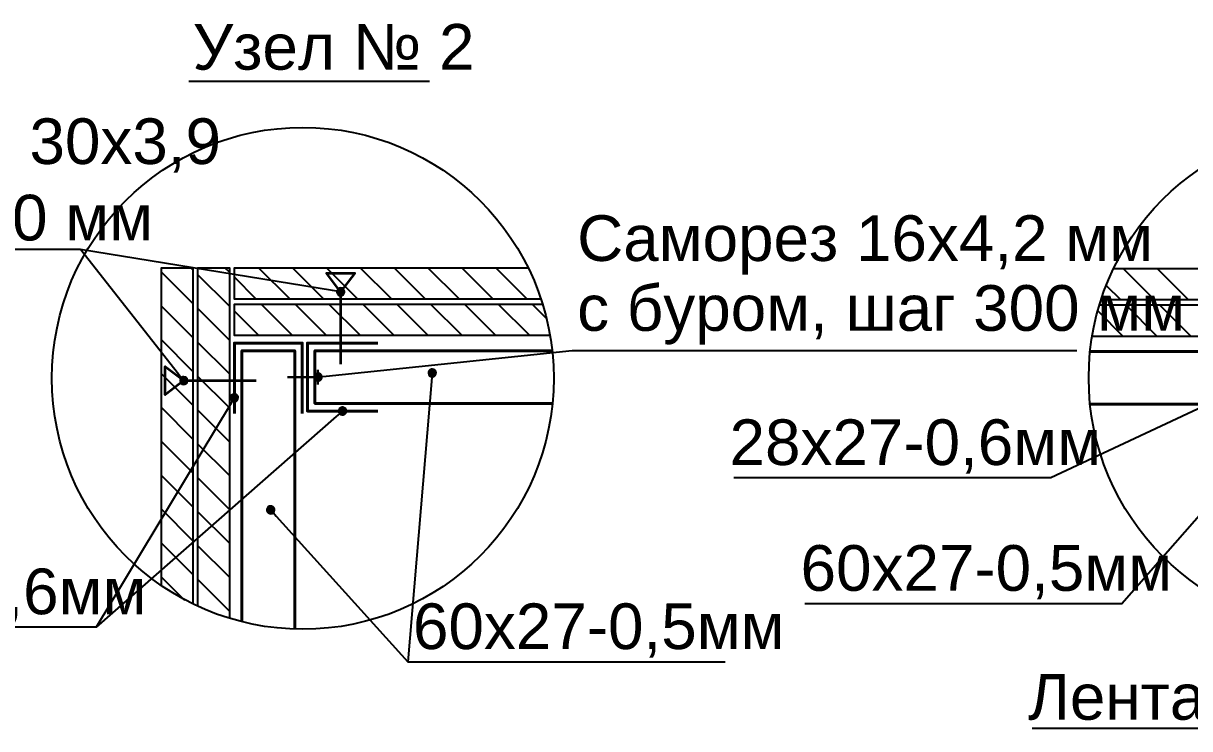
# Model space of a CAD drawing. Header units: millimetres. Extents: x 0 to 146, y 0 to 23.
# Drawn here: x 81.825 to 85.656, y 9.093 to 11.41 of the extents above; entities that cross this region are included whole.
import ezdxf

# ---------------------------------------------------------------- set-up
doc = ezdxf.new("R2010")
doc.units = ezdxf.units.MM
doc.layers.add('PDF _0', color=7, linetype='Continuous')
doc.layers.add('PDF _Текст', color=7, linetype='Continuous')
doc.styles.add('PDF GOST Common-Identity-H', font='arial.ttf')

msp = doc.modelspace()

# ---------------------------------------------------------------- linework, layer by layer
at = {"layer": 'PDF _0', "lineweight": 25}
for points in [[(83.1594, 11.2184), (82.3683, 11.2184)], [(82.8538, 10.5302), (82.8402, 10.5324), (82.0126, 10.6673), (81.985, 10.6673), (79.9276, 10.6673)], [(82.3439, 10.2472), (82.3353, 10.258), (82.0126, 10.6673)], [(82.2789, 9.563), (82.2789, 10.6073), (82.3822, 10.6073), (82.3822, 9.503)], [(82.3822, 10.4893), (82.2789, 10.5926)], [(82.3822, 10.6006), (82.3755, 10.6073)], [(82.3987, 9.4952), (82.3987, 10.6073), (82.5019, 10.6073), (82.5019, 9.4559)], [(82.5019, 10.4808), (82.3987, 10.5841)], [(82.5019, 10.5921), (82.4867, 10.6073)], [(83.5252, 10.504), (82.5184, 10.504), (82.5184, 10.6073), (83.4829, 10.6073)], [(82.59, 10.504), (82.5184, 10.5756)], [(82.7012, 10.504), (82.598, 10.6073)], [(82.8125, 10.504), (82.7092, 10.6073)], [(82.9237, 10.504), (82.8205, 10.6073)], [(83.035, 10.504), (82.9317, 10.6073)], [(83.1462, 10.504), (83.043, 10.6073)], [(83.2575, 10.504), (83.1542, 10.6073)], [(83.3687, 10.504), (83.2655, 10.6073)], [(83.48, 10.504), (83.3767, 10.6073)], [(85.4062, 10.6045), (86.3202, 10.6045), (86.3202, 10.5013), (85.3648, 10.5013)], [(85.5406, 10.5013), (85.4374, 10.6045)], [(85.6519, 10.5013), (85.5486, 10.6045)], [(85.4294, 10.5013), (85.3838, 10.5469)], [(82.3822, 10.3781), (82.2789, 10.4813)], [(82.5019, 10.3696), (82.3987, 10.4728)], [(83.5553, 10.3843), (82.5184, 10.3843), (82.5184, 10.4875), (83.5305, 10.4875)], [(82.5985, 10.3843), (82.5184, 10.4643)], [(82.7097, 10.3843), (82.6065, 10.4875)], [(82.821, 10.3843), (82.7177, 10.4875)], [(82.9322, 10.3843), (82.829, 10.4875)], [(83.0435, 10.3843), (82.9402, 10.4875)], [(83.1547, 10.3843), (83.0515, 10.4875)], [(83.266, 10.3843), (83.1627, 10.4875)], [(83.3772, 10.3843), (83.274, 10.4875)], [(83.4885, 10.3843), (83.3852, 10.4875)], [(83.5459, 10.4381), (83.4965, 10.4875)], [(85.3596, 10.4848), (86.3202, 10.4848), (86.3202, 10.3815), (85.3355, 10.3815)], [(85.4379, 10.3815), (85.3561, 10.4633)], [(85.5491, 10.3815), (85.4459, 10.4848)], [(85.6604, 10.3815), (85.5571, 10.4848)], [(82.3822, 10.2668), (82.2789, 10.3701)], [(82.5019, 10.2583), (82.3987, 10.3616)], [(82.8065, 10.2495), (82.8202, 10.2509), (83.6275, 10.3351), (83.6551, 10.3351), (85.2848, 10.3351)], [(82.3822, 10.1556), (82.2789, 10.2588)], [(82.5019, 10.1471), (82.3987, 10.2503)], [(82.3822, 10.0443), (82.2789, 10.1476)], [(82.5019, 10.0358), (82.3987, 10.1391)], [(82.3822, 9.9331), (82.2789, 10.0363)], [(82.5019, 9.9246), (82.3987, 10.0278)], [(82.3822, 9.8218), (82.2789, 9.9251)], [(82.5019, 9.8133), (82.3987, 9.9166)], [(82.3822, 9.7106), (82.2789, 9.8138)], [(82.5019, 9.7021), (82.3987, 9.8053)], [(82.3822, 9.5993), (82.2789, 9.7026)], [(82.5019, 9.5908), (82.3987, 9.6941)], [(82.3557, 9.5146), (82.2789, 9.5913)], [(82.5019, 9.4796), (82.3987, 9.5828)]]:
    msp.add_lwpolyline(points, dxfattribs=at)
at = {"layer": 'PDF _0', "lineweight": 35}
for points in [[(82.8674, 10.528), (82.8208, 10.5894), (82.914, 10.5894), (82.8674, 10.528), (82.8674, 10.2906)], [(82.3524, 10.2364), (82.291, 10.1898), (82.291, 10.283), (82.3524, 10.2364), (82.5897, 10.2364)]]:
    msp.add_lwpolyline(points, dxfattribs=at)
at = {"layer": 'PDF _0', "lineweight": 0}
for points in [[(82.8554, 10.5347), (82.8538, 10.5302), (82.8674, 10.528)], [(82.8584, 10.5384), (82.8554, 10.5347), (82.8674, 10.528)], [(82.8625, 10.5408), (82.8584, 10.5384), (82.8674, 10.528)], [(82.8672, 10.5417), (82.8625, 10.5408), (82.8674, 10.528)], [(82.872, 10.5409), (82.8672, 10.5417), (82.8674, 10.528)], [(82.8761, 10.5386), (82.872, 10.5409), (82.8674, 10.528)], [(82.8792, 10.535), (82.8761, 10.5386), (82.8674, 10.528)], [(82.8809, 10.5305), (82.8792, 10.535), (82.8674, 10.528)], [(82.8538, 10.5302), (82.8539, 10.5254), (82.8674, 10.528)], [(82.8539, 10.5254), (82.8556, 10.5209), (82.8674, 10.528)], [(82.8556, 10.5209), (82.8587, 10.5173), (82.8674, 10.528)], [(82.8587, 10.5173), (82.8629, 10.515), (82.8674, 10.528)], [(82.8629, 10.515), (82.8676, 10.5142), (82.8674, 10.528)], [(82.881, 10.5257), (82.8809, 10.5305), (82.8674, 10.528)], [(82.8676, 10.5142), (82.8723, 10.5151), (82.8674, 10.528)], [(82.8723, 10.5151), (82.8764, 10.5175), (82.8674, 10.528)], [(82.8764, 10.5175), (82.8794, 10.5212), (82.8674, 10.528)], [(82.8794, 10.5212), (82.881, 10.5257), (82.8674, 10.528)], [(82.3389, 10.2392), (82.3388, 10.2344), (82.3524, 10.2364)], [(82.3388, 10.2344), (82.3403, 10.2299), (82.3524, 10.2364)], [(82.3407, 10.2436), (82.3389, 10.2392), (82.3524, 10.2364)], [(82.3403, 10.2299), (82.3432, 10.2261), (82.3524, 10.2364)], [(82.3439, 10.2472), (82.3407, 10.2436), (82.3524, 10.2364)], [(82.3432, 10.2261), (82.3473, 10.2236), (82.3524, 10.2364)], [(82.3481, 10.2495), (82.3439, 10.2472), (82.3524, 10.2364)], [(82.3473, 10.2236), (82.352, 10.2226), (82.3524, 10.2364)], [(82.3528, 10.2502), (82.3481, 10.2495), (82.3524, 10.2364)], [(82.352, 10.2226), (82.3567, 10.2233), (82.3524, 10.2364)], [(82.3575, 10.2492), (82.3528, 10.2502), (82.3524, 10.2364)], [(82.3615, 10.2467), (82.3575, 10.2492), (82.3524, 10.2364)], [(82.3645, 10.2429), (82.3615, 10.2467), (82.3524, 10.2364)], [(82.366, 10.2384), (82.3645, 10.2429), (82.3524, 10.2364)], [(82.3659, 10.2336), (82.366, 10.2384), (82.3524, 10.2364)], [(82.3567, 10.2233), (82.3609, 10.2256), (82.3524, 10.2364)], [(82.3609, 10.2256), (82.3641, 10.2292), (82.3524, 10.2364)], [(82.3641, 10.2292), (82.3659, 10.2336), (82.3524, 10.2364)], [(82.7794, 10.2514), (82.7791, 10.2466), (82.7928, 10.248)], [(82.7791, 10.2466), (82.7804, 10.242), (82.7928, 10.248)], [(82.7814, 10.2557), (82.7794, 10.2514), (82.7928, 10.248)], [(82.7804, 10.242), (82.7832, 10.2381), (82.7928, 10.248)], [(82.7847, 10.2592), (82.7814, 10.2557), (82.7928, 10.248)], [(82.7832, 10.2381), (82.7872, 10.2355), (82.7928, 10.248)], [(82.789, 10.2613), (82.7847, 10.2592), (82.7928, 10.248)], [(82.7872, 10.2355), (82.7918, 10.2343), (82.7928, 10.248)], [(82.7938, 10.2618), (82.789, 10.2613), (82.7928, 10.248)], [(82.7918, 10.2343), (82.7966, 10.2348), (82.7928, 10.248)], [(82.7984, 10.2606), (82.7938, 10.2618), (82.7928, 10.248)], [(82.8024, 10.2579), (82.7984, 10.2606), (82.7928, 10.248)], [(82.8052, 10.254), (82.8024, 10.2579), (82.7928, 10.248)], [(82.8065, 10.2495), (82.8052, 10.254), (82.7928, 10.248)], [(82.8062, 10.2447), (82.8065, 10.2495), (82.7928, 10.248)], [(82.7966, 10.2348), (82.8009, 10.2369), (82.7928, 10.248)], [(82.8009, 10.2369), (82.8042, 10.2403), (82.7928, 10.248)], [(82.8042, 10.2403), (82.8062, 10.2447), (82.7928, 10.248)]]:
    msp.add_lwpolyline(points, close=True, dxfattribs=at)
at = {"layer": 'PDF _0', "color": 1, "lineweight": 40}
for points in [[(82.7414, 10.1283), (82.7414, 10.3595), (82.5184, 10.3595), (82.5184, 10.1283)], [(82.9892, 10.3595), (82.758, 10.3595), (82.758, 10.1365), (82.9892, 10.1365)]]:
    msp.add_lwpolyline(points, dxfattribs=at)
at = {"layer": 'PDF _0', "color": 1, "lineweight": 25}
for points in [[(86.127, 10.3509), (86.1145, 10.3451), (85.2002, 9.9168), (85.1726, 9.9168), (84.1582, 9.9168)], [(82.5113, 10.1685), (82.5042, 10.1567), (82.0647, 9.4268), (82.0371, 9.4268), (81.0227, 9.4268)], [(82.8632, 10.1274), (82.8529, 10.1184), (82.0647, 9.4268)]]:
    msp.add_lwpolyline(points, dxfattribs=at)
at = {"layer": 'PDF _0', "color": 5, "lineweight": 40}
for points in [[(82.7167, 9.4202), (82.7167, 10.3347), (82.5432, 10.3347), (82.5432, 9.4444)], [(83.5623, 10.3347), (82.7827, 10.3347), (82.7827, 10.1613), (83.5632, 10.1613)], [(85.3288, 10.1586), (86.2955, 10.1586), (86.2955, 10.332), (85.3288, 10.332)]]:
    msp.add_lwpolyline(points, dxfattribs=at)
at = {"layer": 'PDF _0', "lineweight": 30}
for points in [[(82.7928, 10.2238), (82.7928, 10.2723)], [(82.7928, 10.248), (82.6926, 10.248)]]:
    msp.add_lwpolyline(points, dxfattribs=at)
at = {"layer": 'PDF _0', "color": 5, "lineweight": 0}
for points in [[(83.1568, 10.2692), (83.1548, 10.2648), (83.1681, 10.2613)], [(83.1602, 10.2726), (83.1568, 10.2692), (83.1681, 10.2613)], [(83.1645, 10.2746), (83.1602, 10.2726), (83.1681, 10.2613)], [(83.1693, 10.275), (83.1645, 10.2746), (83.1681, 10.2613)], [(83.1739, 10.2738), (83.1693, 10.275), (83.1681, 10.2613)], [(83.1778, 10.2711), (83.1739, 10.2738), (83.1681, 10.2613)], [(83.1806, 10.2672), (83.1778, 10.2711), (83.1681, 10.2613)], [(83.1819, 10.2625), (83.1806, 10.2672), (83.1681, 10.2613)], [(83.1548, 10.2648), (83.1544, 10.2601), (83.1681, 10.2613)], [(83.1544, 10.2601), (83.1557, 10.2554), (83.1681, 10.2613)], [(83.1557, 10.2554), (83.1584, 10.2515), (83.1681, 10.2613)], [(83.1584, 10.2515), (83.1624, 10.2488), (83.1681, 10.2613)], [(83.1624, 10.2488), (83.167, 10.2476), (83.1681, 10.2613)], [(83.167, 10.2476), (83.1717, 10.248), (83.1681, 10.2613)], [(83.1815, 10.2578), (83.1819, 10.2625), (83.1681, 10.2613)], [(83.1717, 10.248), (83.1761, 10.2501), (83.1681, 10.2613)], [(83.1761, 10.2501), (83.1794, 10.2534), (83.1681, 10.2613)], [(83.1794, 10.2534), (83.1815, 10.2578), (83.1681, 10.2613)], [(82.6255, 9.8183), (82.624, 9.8138), (82.6376, 9.8118)], [(82.624, 9.8138), (82.6242, 9.809), (82.6376, 9.8118)], [(82.6242, 9.809), (82.626, 9.8045), (82.6376, 9.8118)], [(82.6284, 9.8221), (82.6255, 9.8183), (82.6376, 9.8118)], [(82.626, 9.8045), (82.6292, 9.801), (82.6376, 9.8118)], [(82.6325, 9.8246), (82.6284, 9.8221), (82.6376, 9.8118)], [(82.6292, 9.801), (82.6334, 9.7988), (82.6376, 9.8118)], [(82.6371, 9.8256), (82.6325, 9.8246), (82.6376, 9.8118)], [(82.6334, 9.7988), (82.6381, 9.7981), (82.6376, 9.8118)], [(82.6419, 9.8249), (82.6371, 9.8256), (82.6376, 9.8118)], [(82.6461, 9.8227), (82.6419, 9.8249), (82.6376, 9.8118)], [(82.6493, 9.8192), (82.6461, 9.8227), (82.6376, 9.8118)], [(82.6511, 9.8147), (82.6493, 9.8192), (82.6376, 9.8118)], [(82.6513, 9.8099), (82.6511, 9.8147), (82.6376, 9.8118)], [(82.6468, 9.8016), (82.6498, 9.8054), (82.6376, 9.8118)], [(82.6498, 9.8054), (82.6513, 9.8099), (82.6376, 9.8118)], [(82.6381, 9.7981), (82.6428, 9.7991), (82.6376, 9.8118)], [(82.6428, 9.7991), (82.6468, 9.8016), (82.6376, 9.8118)]]:
    msp.add_lwpolyline(points, close=True, dxfattribs=at)
at = {"layer": 'PDF _0', "color": 5, "lineweight": 25}
for points in [[(83.167, 10.2476), (83.1658, 10.2339), (83.0882, 9.3122)], [(86.0629, 10.2192), (86.0538, 10.2089), (85.4335, 9.5037), (85.406, 9.5037), (84.3915, 9.5037)], [(82.6468, 9.8016), (82.6561, 9.7914), (83.0882, 9.3122), (83.1157, 9.3122), (84.1302, 9.3122)]]:
    msp.add_lwpolyline(points, dxfattribs=at)
at = {"layer": 'PDF _0', "color": 1, "lineweight": 0}
for points in [[(82.5118, 10.1923), (82.5081, 10.1893), (82.5184, 10.1802)], [(82.5163, 10.1938), (82.5118, 10.1923), (82.5184, 10.1802)], [(82.5211, 10.1938), (82.5163, 10.1938), (82.5184, 10.1802)], [(82.5255, 10.192), (82.5211, 10.1938), (82.5184, 10.1802)], [(82.5291, 10.1889), (82.5255, 10.192), (82.5184, 10.1802)], [(82.5056, 10.1852), (82.5047, 10.1805), (82.5184, 10.1802)], [(82.5047, 10.1805), (82.5054, 10.1758), (82.5184, 10.1802)], [(82.5054, 10.1758), (82.5077, 10.1716), (82.5184, 10.1802)], [(82.5081, 10.1893), (82.5056, 10.1852), (82.5184, 10.1802)], [(82.5077, 10.1716), (82.5113, 10.1685), (82.5184, 10.1802)], [(82.5113, 10.1685), (82.5158, 10.1667), (82.5184, 10.1802)], [(82.5158, 10.1667), (82.5206, 10.1666), (82.5184, 10.1802)], [(82.5315, 10.1847), (82.5291, 10.1889), (82.5184, 10.1802)], [(82.5322, 10.18), (82.5315, 10.1847), (82.5184, 10.1802)], [(82.5206, 10.1666), (82.5251, 10.1682), (82.5184, 10.1802)], [(82.5251, 10.1682), (82.5288, 10.1712), (82.5184, 10.1802)], [(82.5288, 10.1712), (82.5313, 10.1753), (82.5184, 10.1802)], [(82.5313, 10.1753), (82.5322, 10.18), (82.5184, 10.1802)], [(82.8605, 10.1409), (82.8598, 10.1362), (82.8736, 10.1365)], [(82.8598, 10.1362), (82.8607, 10.1315), (82.8736, 10.1365)], [(82.8628, 10.1451), (82.8605, 10.1409), (82.8736, 10.1365)], [(82.8607, 10.1315), (82.8632, 10.1274), (82.8736, 10.1365)], [(82.8664, 10.1483), (82.8628, 10.1451), (82.8736, 10.1365)], [(82.8632, 10.1274), (82.867, 10.1245), (82.8736, 10.1365)], [(82.8709, 10.15), (82.8664, 10.1483), (82.8736, 10.1365)], [(82.867, 10.1245), (82.8715, 10.1229), (82.8736, 10.1365)], [(82.8757, 10.1501), (82.8709, 10.15), (82.8736, 10.1365)], [(82.8715, 10.1229), (82.8763, 10.123), (82.8736, 10.1365)], [(82.8802, 10.1486), (82.8757, 10.1501), (82.8736, 10.1365)], [(82.8839, 10.1456), (82.8802, 10.1486), (82.8736, 10.1365)], [(82.8864, 10.1415), (82.8839, 10.1456), (82.8736, 10.1365)], [(82.8873, 10.1368), (82.8864, 10.1415), (82.8736, 10.1365)], [(82.8866, 10.1321), (82.8873, 10.1368), (82.8736, 10.1365)], [(82.8763, 10.123), (82.8807, 10.1248), (82.8736, 10.1365)], [(82.8807, 10.1248), (82.8843, 10.1279), (82.8736, 10.1365)], [(82.8843, 10.1279), (82.8866, 10.1321), (82.8736, 10.1365)]]:
    msp.add_lwpolyline(points, close=True, dxfattribs=at)
at = {"layer": 'PDF _0', "color": 6, "lineweight": 25}
msp.add_lwpolyline([(86.3426, 10.1649), (86.3397, 10.1514), (86.1107, 9.0932), (86.0832, 9.0932), (85.1386, 9.0932)], dxfattribs=at)
at = {"layer": 'PDF _0', "lineweight": 25}
for centre, radius in [((86.1526, 10.2453), 0.8284), ((82.7432, 10.2439), 0.8241)]:
    msp.add_circle(centre, radius, dxfattribs=at)
at = {"layer": 'PDF _0', "lineweight": 25, "transparency": 33554559}
for points in [[(82.8554, 10.5347), (82.8538, 10.5302), (82.8674, 10.528)], [(82.8584, 10.5384), (82.8554, 10.5347), (82.8674, 10.528)], [(82.8625, 10.5408), (82.8584, 10.5384), (82.8674, 10.528)], [(82.8672, 10.5417), (82.8625, 10.5408), (82.8674, 10.528)], [(82.872, 10.5409), (82.8672, 10.5417), (82.8674, 10.528)], [(82.8761, 10.5386), (82.872, 10.5409), (82.8674, 10.528)], [(82.8792, 10.535), (82.8761, 10.5386), (82.8674, 10.528)], [(82.8809, 10.5305), (82.8792, 10.535), (82.8674, 10.528)], [(82.8538, 10.5302), (82.8539, 10.5254), (82.8674, 10.528)], [(82.8539, 10.5254), (82.8556, 10.5209), (82.8674, 10.528)], [(82.8556, 10.5209), (82.8587, 10.5173), (82.8674, 10.528)], [(82.8587, 10.5173), (82.8629, 10.515), (82.8674, 10.528)], [(82.8629, 10.515), (82.8676, 10.5142), (82.8674, 10.528)], [(82.881, 10.5257), (82.8809, 10.5305), (82.8674, 10.528)], [(82.8676, 10.5142), (82.8723, 10.5151), (82.8674, 10.528)], [(82.8723, 10.5151), (82.8764, 10.5175), (82.8674, 10.528)], [(82.8764, 10.5175), (82.8794, 10.5212), (82.8674, 10.528)], [(82.8794, 10.5212), (82.881, 10.5257), (82.8674, 10.528)], [(82.3389, 10.2392), (82.3388, 10.2344), (82.3524, 10.2364)], [(82.3388, 10.2344), (82.3403, 10.2299), (82.3524, 10.2364)], [(82.3407, 10.2436), (82.3389, 10.2392), (82.3524, 10.2364)], [(82.3403, 10.2299), (82.3432, 10.2261), (82.3524, 10.2364)], [(82.3439, 10.2472), (82.3407, 10.2436), (82.3524, 10.2364)], [(82.3432, 10.2261), (82.3473, 10.2236), (82.3524, 10.2364)], [(82.3481, 10.2495), (82.3439, 10.2472), (82.3524, 10.2364)], [(82.3473, 10.2236), (82.352, 10.2226), (82.3524, 10.2364)], [(82.3528, 10.2502), (82.3481, 10.2495), (82.3524, 10.2364)], [(82.352, 10.2226), (82.3567, 10.2233), (82.3524, 10.2364)], [(82.3575, 10.2492), (82.3528, 10.2502), (82.3524, 10.2364)], [(82.3615, 10.2467), (82.3575, 10.2492), (82.3524, 10.2364)], [(82.3645, 10.2429), (82.3615, 10.2467), (82.3524, 10.2364)], [(82.366, 10.2384), (82.3645, 10.2429), (82.3524, 10.2364)], [(82.3659, 10.2336), (82.366, 10.2384), (82.3524, 10.2364)], [(82.3567, 10.2233), (82.3609, 10.2256), (82.3524, 10.2364)], [(82.3609, 10.2256), (82.3641, 10.2292), (82.3524, 10.2364)], [(82.3641, 10.2292), (82.3659, 10.2336), (82.3524, 10.2364)], [(82.7794, 10.2514), (82.7791, 10.2466), (82.7928, 10.248)], [(82.7791, 10.2466), (82.7804, 10.242), (82.7928, 10.248)], [(82.7814, 10.2557), (82.7794, 10.2514), (82.7928, 10.248)], [(82.7804, 10.242), (82.7832, 10.2381), (82.7928, 10.248)], [(82.7847, 10.2592), (82.7814, 10.2557), (82.7928, 10.248)], [(82.7832, 10.2381), (82.7872, 10.2355), (82.7928, 10.248)], [(82.789, 10.2613), (82.7847, 10.2592), (82.7928, 10.248)], [(82.7872, 10.2355), (82.7918, 10.2343), (82.7928, 10.248)], [(82.7938, 10.2618), (82.789, 10.2613), (82.7928, 10.248)], [(82.7918, 10.2343), (82.7966, 10.2348), (82.7928, 10.248)], [(82.7984, 10.2606), (82.7938, 10.2618), (82.7928, 10.248)], [(82.8024, 10.2579), (82.7984, 10.2606), (82.7928, 10.248)], [(82.8052, 10.254), (82.8024, 10.2579), (82.7928, 10.248)], [(82.8065, 10.2495), (82.8052, 10.254), (82.7928, 10.248)], [(82.8062, 10.2447), (82.8065, 10.2495), (82.7928, 10.248)], [(82.7966, 10.2348), (82.8009, 10.2369), (82.7928, 10.248)], [(82.8009, 10.2369), (82.8042, 10.2403), (82.7928, 10.248)], [(82.8042, 10.2403), (82.8062, 10.2447), (82.7928, 10.248)]]:
    msp.add_solid(points, dxfattribs=at)
at = {"layer": 'PDF _0', "color": 5, "lineweight": 25, "transparency": 33554559}
for points in [[(83.1568, 10.2692), (83.1548, 10.2648), (83.1681, 10.2613)], [(83.1602, 10.2726), (83.1568, 10.2692), (83.1681, 10.2613)], [(83.1645, 10.2746), (83.1602, 10.2726), (83.1681, 10.2613)], [(83.1693, 10.275), (83.1645, 10.2746), (83.1681, 10.2613)], [(83.1739, 10.2738), (83.1693, 10.275), (83.1681, 10.2613)], [(83.1778, 10.2711), (83.1739, 10.2738), (83.1681, 10.2613)], [(83.1806, 10.2672), (83.1778, 10.2711), (83.1681, 10.2613)], [(83.1819, 10.2625), (83.1806, 10.2672), (83.1681, 10.2613)], [(83.1548, 10.2648), (83.1544, 10.2601), (83.1681, 10.2613)], [(83.1544, 10.2601), (83.1557, 10.2554), (83.1681, 10.2613)], [(83.1557, 10.2554), (83.1584, 10.2515), (83.1681, 10.2613)], [(83.1584, 10.2515), (83.1624, 10.2488), (83.1681, 10.2613)], [(83.1624, 10.2488), (83.167, 10.2476), (83.1681, 10.2613)], [(83.167, 10.2476), (83.1717, 10.248), (83.1681, 10.2613)], [(83.1815, 10.2578), (83.1819, 10.2625), (83.1681, 10.2613)], [(83.1717, 10.248), (83.1761, 10.2501), (83.1681, 10.2613)], [(83.1761, 10.2501), (83.1794, 10.2534), (83.1681, 10.2613)], [(83.1794, 10.2534), (83.1815, 10.2578), (83.1681, 10.2613)], [(82.6255, 9.8183), (82.624, 9.8138), (82.6376, 9.8118)], [(82.624, 9.8138), (82.6242, 9.809), (82.6376, 9.8118)], [(82.6242, 9.809), (82.626, 9.8045), (82.6376, 9.8118)], [(82.6284, 9.8221), (82.6255, 9.8183), (82.6376, 9.8118)], [(82.626, 9.8045), (82.6292, 9.801), (82.6376, 9.8118)], [(82.6325, 9.8246), (82.6284, 9.8221), (82.6376, 9.8118)], [(82.6292, 9.801), (82.6334, 9.7988), (82.6376, 9.8118)], [(82.6371, 9.8256), (82.6325, 9.8246), (82.6376, 9.8118)], [(82.6334, 9.7988), (82.6381, 9.7981), (82.6376, 9.8118)], [(82.6419, 9.8249), (82.6371, 9.8256), (82.6376, 9.8118)], [(82.6461, 9.8227), (82.6419, 9.8249), (82.6376, 9.8118)], [(82.6493, 9.8192), (82.6461, 9.8227), (82.6376, 9.8118)], [(82.6511, 9.8147), (82.6493, 9.8192), (82.6376, 9.8118)], [(82.6513, 9.8099), (82.6511, 9.8147), (82.6376, 9.8118)], [(82.6468, 9.8016), (82.6498, 9.8054), (82.6376, 9.8118)], [(82.6498, 9.8054), (82.6513, 9.8099), (82.6376, 9.8118)], [(82.6381, 9.7981), (82.6428, 9.7991), (82.6376, 9.8118)], [(82.6428, 9.7991), (82.6468, 9.8016), (82.6376, 9.8118)]]:
    msp.add_solid(points, dxfattribs=at)
at = {"layer": 'PDF _0', "color": 1, "lineweight": 25, "transparency": 33554559}
for points in [[(82.5118, 10.1923), (82.5081, 10.1893), (82.5184, 10.1802)], [(82.5163, 10.1938), (82.5118, 10.1923), (82.5184, 10.1802)], [(82.5211, 10.1938), (82.5163, 10.1938), (82.5184, 10.1802)], [(82.5255, 10.192), (82.5211, 10.1938), (82.5184, 10.1802)], [(82.5291, 10.1889), (82.5255, 10.192), (82.5184, 10.1802)], [(82.5056, 10.1852), (82.5047, 10.1805), (82.5184, 10.1802)], [(82.5047, 10.1805), (82.5054, 10.1758), (82.5184, 10.1802)], [(82.5054, 10.1758), (82.5077, 10.1716), (82.5184, 10.1802)], [(82.5081, 10.1893), (82.5056, 10.1852), (82.5184, 10.1802)], [(82.5077, 10.1716), (82.5113, 10.1685), (82.5184, 10.1802)], [(82.5113, 10.1685), (82.5158, 10.1667), (82.5184, 10.1802)], [(82.5158, 10.1667), (82.5206, 10.1666), (82.5184, 10.1802)], [(82.5315, 10.1847), (82.5291, 10.1889), (82.5184, 10.1802)], [(82.5322, 10.18), (82.5315, 10.1847), (82.5184, 10.1802)], [(82.5206, 10.1666), (82.5251, 10.1682), (82.5184, 10.1802)], [(82.5251, 10.1682), (82.5288, 10.1712), (82.5184, 10.1802)], [(82.5288, 10.1712), (82.5313, 10.1753), (82.5184, 10.1802)], [(82.5313, 10.1753), (82.5322, 10.18), (82.5184, 10.1802)], [(82.8605, 10.1409), (82.8598, 10.1362), (82.8736, 10.1365)], [(82.8598, 10.1362), (82.8607, 10.1315), (82.8736, 10.1365)], [(82.8628, 10.1451), (82.8605, 10.1409), (82.8736, 10.1365)], [(82.8607, 10.1315), (82.8632, 10.1274), (82.8736, 10.1365)], [(82.8664, 10.1483), (82.8628, 10.1451), (82.8736, 10.1365)], [(82.8632, 10.1274), (82.867, 10.1245), (82.8736, 10.1365)], [(82.8709, 10.15), (82.8664, 10.1483), (82.8736, 10.1365)], [(82.867, 10.1245), (82.8715, 10.1229), (82.8736, 10.1365)], [(82.8757, 10.1501), (82.8709, 10.15), (82.8736, 10.1365)], [(82.8715, 10.1229), (82.8763, 10.123), (82.8736, 10.1365)], [(82.8802, 10.1486), (82.8757, 10.1501), (82.8736, 10.1365)], [(82.8839, 10.1456), (82.8802, 10.1486), (82.8736, 10.1365)], [(82.8864, 10.1415), (82.8839, 10.1456), (82.8736, 10.1365)], [(82.8873, 10.1368), (82.8864, 10.1415), (82.8736, 10.1365)], [(82.8866, 10.1321), (82.8873, 10.1368), (82.8736, 10.1365)], [(82.8763, 10.123), (82.8807, 10.1248), (82.8736, 10.1365)], [(82.8807, 10.1248), (82.8843, 10.1279), (82.8736, 10.1365)], [(82.8843, 10.1279), (82.8866, 10.1321), (82.8736, 10.1365)]]:
    msp.add_solid(points, dxfattribs=at)

# ---------------------------------------------------------------- texts
at = {"layer": 'PDF _Текст', "char_height": 0.15, "attachment_point": 4, "style": 'PDF GOST Common-Identity-H'}
for s, insert in [('Узел № 2', (82.3813, 11.3316)), ('Саморезы для ГВЛ 30x3,9', (79.9139, 11.0001)), ('с шагом 400 мм', (80.7123, 10.7706)), ('Саморез 16x4,2 мм', (83.6442, 10.6817)), ('с буром, шаг 300 мм', (83.6442, 10.4523))]:
    msp.add_mtext(s, dxfattribs=dict(at, insert=insert))
at = {"layer": 'PDF _Текст', "color": 1, "char_height": 0.15, "attachment_point": 4, "style": 'PDF GOST Common-Identity-H'}
for insert in [(84.1446, 10.0201), (81.009, 9.5301)]:
    msp.add_mtext('28х27‐0,6мм', dxfattribs=dict(at, insert=insert))
at = {"layer": 'PDF _Текст', "color": 5, "char_height": 0.15, "attachment_point": 4, "style": 'PDF GOST Common-Identity-H'}
for insert in [(84.3779, 9.607), (83.1049, 9.4156)]:
    msp.add_mtext('60х27‐0,5мм', dxfattribs=dict(at, insert=insert))
at = {"layer": 'PDF _Текст', "color": 6, "insert": (85.125, 9.1965), "char_height": 0.15, "attachment_point": 4, "style": 'PDF GOST Common-Identity-H'}
msp.add_mtext('Лента 30х3', dxfattribs=at)

doc.saveas('drawing.dxf')
